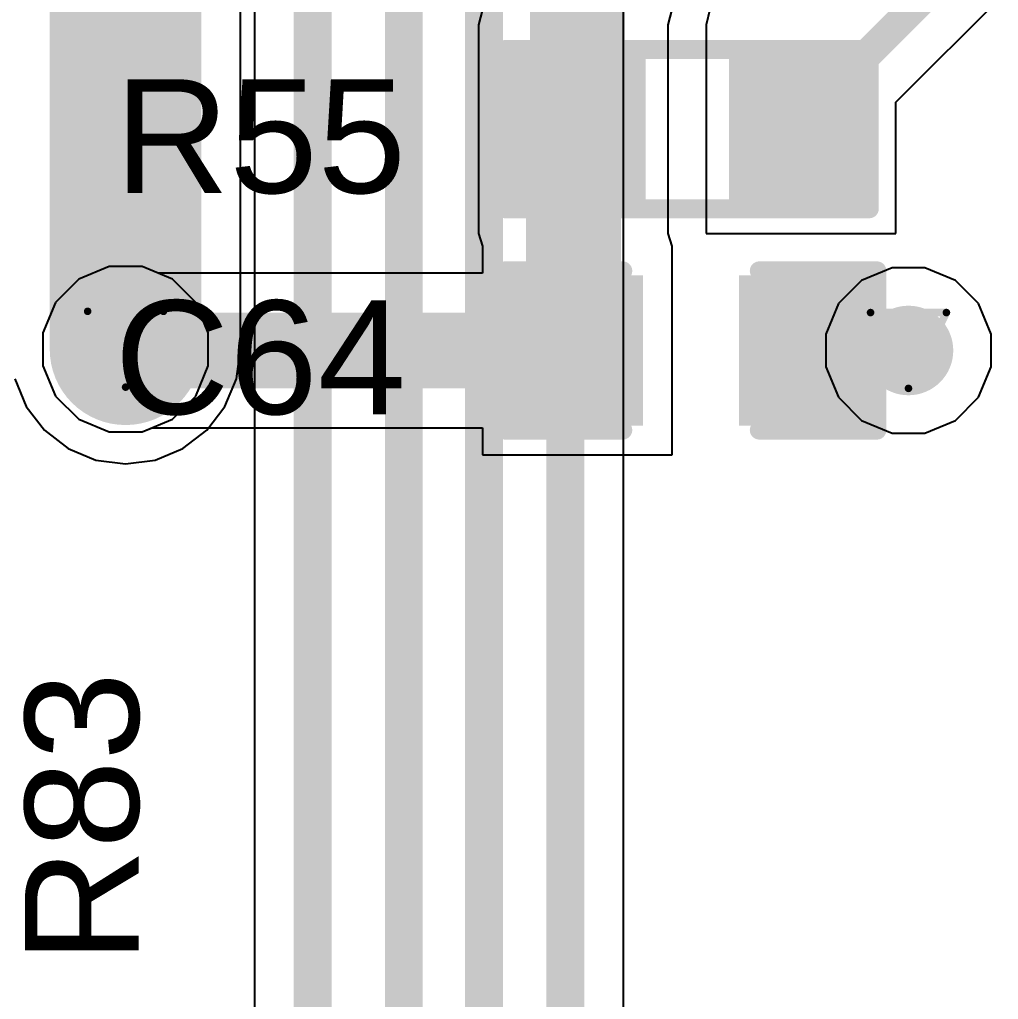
# Model space of a CAD drawing. Header units: inches. Extents: x 0 to 5359, y 0 to 5098.
# Drawn here: x 20.48 to 27.04, y 82.34 to 88.91 of the extents above; entities that cross this region are included whole.
import ezdxf

# ---------------------------------------------------------------- set-up
doc = ezdxf.new("R2010")
doc.units = ezdxf.units.IN
for name, color, linetype in [('Bottom Layer', 5, 'Continuous'), ('Drill Drawing', 1, 'Continuous'), ('Layer 1', 16, 'Continuous'), ('Layer 2', 76, 'Continuous'), ('Top Layer', 1, 'Continuous'), ('Top Overlay', 2, 'Continuous'), ('Top Paste', 8, 'Continuous'), ('Top Solder', 216, 'Continuous'), ('Via Holes', 16, 'Continuous')]:
    doc.layers.add(name, color=color, linetype=linetype)
doc.styles.add('Arial', font='', dxfattribs={"height": 0.2})
doc.styles.get('Arial').set_extended_font_data('Arial')

# ---------------------------------------------------------------- blocks, each defined once
blk = doc.blocks.new('C___0603_16')
at = {"layer": 'Top Layer'}
for points in [[(-0.381, 0.4445), (-0.381, -0.4445), (-1.143, -0.4445), (-1.143, 0.4445)], [(1.143, 0.4445), (1.143, -0.4445), (0.381, -0.4445), (0.381, 0.4445)]]:
    blk.add_hatch(color=1, dxfattribs=at).paths.add_polyline_path(points)
at = {"layer": 'Top Paste'}
for points in [[(-0.381, 0.4445), (-0.381, -0.4445), (-1.143, -0.4445), (-1.143, 0.4445)], [(1.143, 0.4445), (1.143, -0.4445), (0.381, -0.4445), (0.381, 0.4445)]]:
    blk.add_hatch(color=8, dxfattribs=at).paths.add_polyline_path(points)
at = {"layer": 'Top Solder'}
for points in [[(-0.321, 0.5045), (-0.321, -0.5045), (-1.203, -0.5045), (-1.203, 0.5045)], [(1.203, 0.5045), (1.203, -0.5045), (0.321, -0.5045), (0.321, 0.5045)]]:
    blk.add_hatch(color=216, dxfattribs=at).paths.add_polyline_path(points)
at = {"layer": 'Top Overlay'}
for points in [[(-0.4572, 0.5334, 0.127, 0.127, 0), (-1.2446, 0.5334, 0.127, 0.127, 0)], [(-1.2446, 0.5334, 0.127, 0.127, 0), (-1.2446, -0.5334, 0.127, 0.127, 0)], [(1.2446, 0.5334, 0.127, 0.127, 0), (0.4572, 0.5334, 0.127, 0.127, 0)], [(1.2446, 0.5334, 0.127, 0.127, 0), (1.2446, -0.5334, 0.127, 0.127, 0)], [(-0.4572, -0.5334, 0.127, 0.127, 0), (-1.2446, -0.5334, 0.127, 0.127, 0)], [(1.2446, -0.5334, 0.127, 0.127, 0), (0.4572, -0.5334, 0.127, 0.127, 0)]]:
    blk.add_lwpolyline(points, format="xyseb", dxfattribs=at)
for points in [[(-1.2764, 0.5334, 0.0635, 0.0635, 1), (-1.2128, 0.5334, 0.0635, 0.0635, 1)], [(-1.2764, 0.5334, 0.0635, 0.0635, 1), (-1.2128, 0.5334, 0.0635, 0.0635, 1)], [(-0.4889, 0.5334, 0.0635, 0.0635, 1), (-0.4254, 0.5334, 0.0635, 0.0635, 1)], [(0.4254, 0.5334, 0.0635, 0.0635, 1), (0.4889, 0.5334, 0.0635, 0.0635, 1)], [(1.2128, 0.5334, 0.0635, 0.0635, 1), (1.2764, 0.5334, 0.0635, 0.0635, 1)], [(1.2128, 0.5334, 0.0635, 0.0635, 1), (1.2764, 0.5334, 0.0635, 0.0635, 1)], [(-1.2764, -0.5334, 0.0635, 0.0635, 1), (-1.2128, -0.5334, 0.0635, 0.0635, 1)], [(-1.2764, -0.5334, 0.0635, 0.0635, 1), (-1.2128, -0.5334, 0.0635, 0.0635, 1)], [(-0.4889, -0.5334, 0.0635, 0.0635, 1), (-0.4254, -0.5334, 0.0635, 0.0635, 1)], [(0.4254, -0.5334, 0.0635, 0.0635, 1), (0.4889, -0.5334, 0.0635, 0.0635, 1)], [(1.2128, -0.5334, 0.0635, 0.0635, 1), (1.2764, -0.5334, 0.0635, 0.0635, 1)], [(1.2128, -0.5334, 0.0635, 0.0635, 1), (1.2764, -0.5334, 0.0635, 0.0635, 1)]]:
    blk.add_lwpolyline(points, format="xyseb", close=True, dxfattribs=at)
blk = doc.blocks.new('R___0603_120')
at = {"layer": 'Top Layer'}
for points in [[(-0.381, 0.4445), (-0.381, -0.4445), (-1.143, -0.4445), (-1.143, 0.4445)], [(1.143, 0.4445), (1.143, -0.4445), (0.381, -0.4445), (0.381, 0.4445)]]:
    blk.add_hatch(color=1, dxfattribs=at).paths.add_polyline_path(points)
at = {"layer": 'Top Paste'}
for points in [[(-0.381, 0.4445), (-0.381, -0.4445), (-1.143, -0.4445), (-1.143, 0.4445)], [(1.143, 0.4445), (1.143, -0.4445), (0.381, -0.4445), (0.381, 0.4445)]]:
    blk.add_hatch(color=8, dxfattribs=at).paths.add_polyline_path(points)
at = {"layer": 'Top Solder'}
for points in [[(-0.2794, 0.5461), (-0.2794, -0.5461), (-1.2446, -0.5461), (-1.2446, 0.5461)], [(1.2446, 0.5461), (1.2446, -0.5461), (0.2794, -0.5461), (0.2794, 0.5461)]]:
    blk.add_hatch(color=216, dxfattribs=at).paths.add_polyline_path(points)
at = {"layer": 'Top Overlay'}
for points in [[(-1.2192, 0.5334, 0.127, 0.127, 0), (1.2192, 0.5334, 0.127, 0.127, 0)], [(-1.2192, -0.5334, 0.127, 0.127, 0), (-1.2192, 0.5334, 0.127, 0.127, 0)], [(1.2192, -0.5334, 0.127, 0.127, 0), (1.2192, 0.5334, 0.127, 0.127, 0)], [(-1.2192, -0.5334, 0.127, 0.127, 0), (1.2192, -0.5334, 0.127, 0.127, 0)]]:
    blk.add_lwpolyline(points, format="xyseb", dxfattribs=at)
for points in [[(-1.25095, 0.5334, 0.0635, 0.0635, 1), (-1.18745, 0.5334, 0.0635, 0.0635, 1)], [(-1.25095, 0.5334, 0.0635, 0.0635, 1), (-1.18745, 0.5334, 0.0635, 0.0635, 1)], [(1.18745, 0.5334, 0.0635, 0.0635, 1), (1.25095, 0.5334, 0.0635, 0.0635, 1)], [(1.18745, 0.5334, 0.0635, 0.0635, 1), (1.25095, 0.5334, 0.0635, 0.0635, 1)], [(-1.25095, -0.5334, 0.0635, 0.0635, 1), (-1.18745, -0.5334, 0.0635, 0.0635, 1)], [(-1.25095, -0.5334, 0.0635, 0.0635, 1), (-1.18745, -0.5334, 0.0635, 0.0635, 1)], [(1.18745, -0.5334, 0.0635, 0.0635, 1), (1.25095, -0.5334, 0.0635, 0.0635, 1)], [(1.18745, -0.5334, 0.0635, 0.0635, 1), (1.25095, -0.5334, 0.0635, 0.0635, 1)]]:
    blk.add_lwpolyline(points, format="xyseb", close=True, dxfattribs=at)

msp = doc.modelspace()

# ---------------------------------------------------------------- hatches: boundary and pattern name
at = {"layer": 'Bottom Layer'}
h = msp.add_hatch(color=5, dxfattribs=at)
edge = h.paths.add_edge_path()
edge.add_arc((21.1911, 86.7), 0.3, 0, 360)
h = msp.add_hatch(color=5, dxfattribs=at)
edge = h.paths.add_edge_path()
edge.add_arc((26.434, 86.6916), 0.3, 0, 360)
at = {"layer": 'Layer 1'}
h = msp.add_hatch(color=16, dxfattribs=at)
edge = h.paths.add_edge_path()
edge.add_arc((21.1911, 86.7), 0.3, 0, 360)
h = msp.add_hatch(color=16, dxfattribs=at)
edge = h.paths.add_edge_path()
edge.add_arc((26.434, 86.6916), 0.3, 0, 360)
at = {"layer": 'Layer 2'}
h = msp.add_hatch(color=76, dxfattribs=at)
edge = h.paths.add_edge_path()
edge.add_arc((21.1911, 86.7), 0.3, 0, 360)
h = msp.add_hatch(color=76, dxfattribs=at)
edge = h.paths.add_edge_path()
edge.add_arc((26.434, 86.6916), 0.3, 0, 360)
at = {"layer": 'Top Layer'}
h = msp.add_hatch(color=1, dxfattribs=at)
edge = h.paths.add_edge_path()
edge.add_arc((21.1911, 86.7), 0.3, 0, 360)
h = msp.add_hatch(color=1, dxfattribs=at)
edge = h.paths.add_edge_path()
edge.add_arc((26.434, 86.6916), 0.3, 0, 360)
at = {"layer": 'Via Holes'}
h = msp.add_hatch(color=7, dxfattribs=at)
edge = h.paths.add_edge_path()
edge.add_arc((21.1911, 86.7), 0.15, 0, 360)
h = msp.add_hatch(color=7, dxfattribs=at)
edge = h.paths.add_edge_path()
edge.add_arc((26.434, 86.6916), 0.15, 0, 360)

# ---------------------------------------------------------------- linework, layer by layer
at = {"layer": 'Bottom Layer'}
for p, q in [((22.055, 107.8967), (22.055, 82.2775)), ((24.5248, 76.6509), (24.5248, 107.8119)), ((21.0809, 87.254), (20.8773, 87.1697)), ((21.3013, 87.254), (21.0809, 87.254)), ((21.505, 87.1697), (21.3013, 87.254)), ((20.8773, 87.1697), (20.7215, 87.0139)), ((21.6608, 87.0139), (21.505, 87.1697)), ((20.7215, 87.0139), (20.6371, 86.8102)), ((21.7451, 86.8102), (21.6608, 87.0139)), ((20.6371, 86.8102), (20.6371, 86.5898)), ((21.7451, 86.5898), (21.7451, 86.8102)), ((20.6371, 86.5898), (20.7215, 86.3862)), ((21.6608, 86.3862), (21.7451, 86.5898)), ((20.7215, 86.3862), (20.8773, 86.2304)), ((21.505, 86.2304), (21.6608, 86.3862)), ((20.8773, 86.2304), (21.0809, 86.146)), ((21.3013, 86.146), (21.505, 86.2304)), ((21.0809, 86.146), (21.3013, 86.146))]:
    msp.add_line(p, q, dxfattribs=at)
for points in [[(23.0544, 72.7075, 0.254, 0.254, 0), (23.0544, 108.2187, 0.254, 0.254, 0)], [(23.5916, 60.7238, 0.254, 0.254, 0), (23.5916, 108.1339, 0.254, 0.254, 0)], [(22.4435, 73.2032, 0.254, 0.254, 0), (22.4435, 107.8967, 0.254, 0.254, 0)], [(24.1364, 76.6508, 0.254, 0.254, 0), (24.1364, 107.8119, 0.254, 0.254, 0)]]:
    msp.add_lwpolyline(points, format="xyseb", dxfattribs=at)
at = {"layer": 'Drill Drawing'}
for points in [[(20.9371, 86.954, 0.0508, 0.0508, 0), (21.4451, 86.954, 0.0508, 0.0508, 0)], [(20.9371, 86.954, 0.0508, 0.0508, 0), (21.1911, 86.446, 0.0508, 0.0508, 0)], [(21.1911, 86.446, 0.0508, 0.0508, 0), (21.4451, 86.954, 0.0508, 0.0508, 0)], [(26.18, 86.9456, 0.0508, 0.0508, 0), (26.688, 86.9456, 0.0508, 0.0508, 0)], [(26.18, 86.9456, 0.0508, 0.0508, 0), (26.434, 86.4376, 0.0508, 0.0508, 0)], [(26.434, 86.4376, 0.0508, 0.0508, 0), (26.688, 86.9456, 0.0508, 0.0508, 0)]]:
    msp.add_lwpolyline(points, format="xyseb", dxfattribs=at)
for points in [[(20.9244, 86.954, 0.0254, 0.0254, 1), (20.9498, 86.954, 0.0254, 0.0254, 1)], [(20.9244, 86.954, 0.0254, 0.0254, 1), (20.9498, 86.954, 0.0254, 0.0254, 1)], [(21.4324, 86.954, 0.0254, 0.0254, 1), (21.4578, 86.954, 0.0254, 0.0254, 1)], [(21.4324, 86.954, 0.0254, 0.0254, 1), (21.4578, 86.954, 0.0254, 0.0254, 1)], [(26.1673, 86.9456, 0.0254, 0.0254, 1), (26.1927, 86.9456, 0.0254, 0.0254, 1)], [(26.1673, 86.9456, 0.0254, 0.0254, 1), (26.1927, 86.9456, 0.0254, 0.0254, 1)], [(26.6753, 86.9456, 0.0254, 0.0254, 1), (26.7007, 86.9456, 0.0254, 0.0254, 1)], [(26.6753, 86.9456, 0.0254, 0.0254, 1), (26.7007, 86.9456, 0.0254, 0.0254, 1)], [(21.1784, 86.446, 0.0254, 0.0254, 1), (21.2038, 86.446, 0.0254, 0.0254, 1)], [(21.1784, 86.446, 0.0254, 0.0254, 1), (21.2038, 86.446, 0.0254, 0.0254, 1)], [(26.4213, 86.4376, 0.0254, 0.0254, 1), (26.4467, 86.4376, 0.0254, 0.0254, 1)], [(26.4213, 86.4376, 0.0254, 0.0254, 1), (26.4467, 86.4376, 0.0254, 0.0254, 1)]]:
    msp.add_lwpolyline(points, format="xyseb", close=True, dxfattribs=at)
at = {"layer": 'Layer 1'}
for p, q in [((21.0809, 87.254), (20.8773, 87.1697)), ((21.3013, 87.254), (21.0809, 87.254)), ((21.505, 87.1697), (21.3013, 87.254)), ((20.8773, 87.1697), (20.7215, 87.0139)), ((21.6608, 87.0139), (21.505, 87.1697)), ((20.7215, 87.0139), (20.6371, 86.8102)), ((21.7451, 86.8102), (21.6608, 87.0139)), ((20.6371, 86.8102), (20.6371, 86.5898)), ((21.7451, 86.5898), (21.7451, 86.8102)), ((20.6371, 86.5898), (20.7215, 86.3862)), ((21.6608, 86.3862), (21.7451, 86.5898)), ((20.7215, 86.3862), (20.8773, 86.2304)), ((21.505, 86.2304), (21.6608, 86.3862)), ((20.8773, 86.2304), (21.0809, 86.146)), ((21.3013, 86.146), (21.505, 86.2304)), ((21.0809, 86.146), (21.3013, 86.146))]:
    msp.add_line(p, q, dxfattribs=at)
at = {"layer": 'Layer 2'}
for p, q in [((21.9597, 86.7), (21.9597, 89.9978)), ((26.3238, 87.2456), (26.1201, 87.1613)), ((26.5442, 87.2456), (26.3238, 87.2456)), ((26.7478, 87.1613), (26.5442, 87.2456)), ((26.1201, 87.1613), (25.9643, 87.0054)), ((26.9036, 87.0054), (26.7478, 87.1613)), ((25.9643, 87.0054), (25.88, 86.8018)), ((26.988, 86.8018), (26.9036, 87.0054)), ((25.88, 86.8018), (25.88, 86.5814)), ((26.988, 86.5814), (26.988, 86.8018)), ((21.9335, 86.5011), (21.9597, 86.7)), ((25.88, 86.5814), (25.9643, 86.3778)), ((26.9036, 86.3778), (26.988, 86.5814)), ((20.4488, 86.5011), (20.5255, 86.3158)), ((21.8567, 86.3158), (21.9335, 86.5011)), ((25.9643, 86.3778), (26.1201, 86.2219)), ((26.7478, 86.2219), (26.9036, 86.3778)), ((20.5255, 86.3158), (20.6477, 86.1566)), ((21.7346, 86.1566), (21.8567, 86.3158)), ((26.1201, 86.2219), (26.3238, 86.1376)), ((26.5442, 86.1376), (26.7478, 86.2219)), ((20.6477, 86.1566), (20.8069, 86.0344)), ((21.5754, 86.0344), (21.7346, 86.1566)), ((26.3238, 86.1376), (26.5442, 86.1376)), ((20.8069, 86.0344), (20.9922, 85.9577)), ((21.3901, 85.9577), (21.5754, 86.0344)), ((20.9922, 85.9577), (21.1911, 85.9315)), ((21.1911, 85.9315), (21.3901, 85.9577))]:
    msp.add_line(p, q, dxfattribs=at)
msp.add_lwpolyline([(21.1911, 86.7, 1.016, 1.016, 0), (21.1911, 89.9978, 1.016, 1.016, 0)], format="xyseb", dxfattribs=at)
msp.add_lwpolyline([(20.9371, 86.7, 0.508, 0.508, 1), (21.4451, 86.7, 0.508, 0.508, 1)], format="xyseb", close=True, dxfattribs=at)
at = {"layer": 'Top Layer'}
for p, q in [((26.3494, 88.3551), (27.1455, 89.1513)), ((23.5808, 88.9761), (23.5554, 88.8731)), ((24.8254, 88.8731), (24.8508, 88.9761)), ((25.1048, 88.9761), (25.0794, 88.8731)), ((23.5554, 88.8731), (23.5554, 88.8731)), ((23.5554, 88.8731), (23.5554, 88.8089)), ((24.8254, 87.4762), (24.8254, 88.8731)), ((24.8254, 88.8731), (24.8254, 88.8731)), ((25.0794, 88.8731), (25.0794, 88.8731)), ((25.0794, 88.8731), (25.0794, 88.8089)), ((23.5554, 88.8089), (23.5554, 87.5574)), ((25.0794, 88.8089), (25.0794, 87.4761)), ((26.3494, 87.4761), (26.3494, 88.3551)), ((23.5554, 87.5574), (23.5554, 87.4761)), ((23.5554, 87.4761), (23.5554, 87.4761)), ((23.5554, 87.4761), (23.5808, 87.3901)), ((24.8254, 87.4761), (24.8254, 87.4762)), ((24.8508, 87.3901), (24.8254, 87.4761)), ((25.0794, 87.4761), (26.3494, 87.4761)), ((23.5808, 87.3901), (23.5808, 87.3901)), ((23.5808, 87.3901), (23.5808, 87.2096)), ((24.8508, 87.3089), (24.8508, 87.3901)), ((24.8508, 87.3901), (24.8508, 87.3901)), ((21.0809, 87.254), (20.8773, 87.1697)), ((21.3013, 87.254), (21.0809, 87.254)), ((21.4088, 87.2096), (21.3013, 87.254)), ((24.8508, 85.9931), (24.8508, 87.3089)), ((23.5808, 87.2096), (21.4088, 87.2096)), ((20.8773, 87.1697), (20.7215, 87.0139)), ((20.7215, 87.0139), (20.6371, 86.8102)), ((20.6371, 86.8102), (20.6371, 86.5898)), ((20.6371, 86.5898), (20.7215, 86.3862)), ((20.7215, 86.3862), (20.8773, 86.2304)), ((20.8773, 86.2304), (21.0809, 86.146)), ((21.0809, 86.146), (21.3013, 86.146)), ((21.3013, 86.146), (21.368, 86.1736)), ((21.368, 86.1736), (23.5808, 86.1736)), ((23.5808, 86.1736), (23.5808, 85.9931)), ((23.5808, 85.9931), (24.8508, 85.9931))]:
    msp.add_line(p, q, dxfattribs=at)
for points in [[(24.2158, 88.1746, 0.635, 0.635, 0), (24.2158, 89.6746, 0.635, 0.635, 0)], [(25.999, 88.5175, 0.2032, 0.2032, 0), (26.8891, 89.4077, 0.2032, 0.2032, 0)], [(25.7144, 88.2381, 0.2032, 0.2032, 0), (25.9938, 88.5175, 0.2032, 0.2032, 0)], [(25.9938, 88.5175, 0.2032, 0.2032, 0), (25.999, 88.5175, 0.2032, 0.2032, 0)], [(24.1904, 86.717, 0.635, 0.635, 0), (24.1904, 88.1746, 0.635, 0.635, 0)], [(25.7144, 88.1746, 0.2032, 0.2032, 0), (25.7144, 88.2381, 0.2032, 0.2032, 0)], [(21.1911, 86.6916, 0.508, 0.508, 0), (24.2158, 86.6916, 0.508, 0.508, 0)], [(25.7398, 86.6916, 0.508, 0.508, 0), (26.434, 86.6916, 0.508, 0.508, 0)]]:
    msp.add_lwpolyline(points, format="xyseb", dxfattribs=at)
for points in [[(25.943, 88.5175, 0.1016, 0.1016, 1), (26.0446, 88.5175, 0.1016, 0.1016, 1)], [(25.943, 88.5175, 0.1016, 0.1016, 1), (26.0446, 88.5175, 0.1016, 0.1016, 1)], [(25.9482, 88.5175, 0.1016, 0.1016, 1), (26.0498, 88.5175, 0.1016, 0.1016, 1)], [(25.9482, 88.5175, 0.1016, 0.1016, 1), (26.0498, 88.5175, 0.1016, 0.1016, 1)], [(24.0316, 88.1746, 0.3175, 0.3175, 1), (24.3491, 88.1746, 0.3175, 0.3175, 1)], [(24.057, 88.1746, 0.3175, 0.3175, 1), (24.3745, 88.1746, 0.3175, 0.3175, 1)], [(25.6636, 88.2381, 0.1016, 0.1016, 1), (25.7652, 88.2381, 0.1016, 0.1016, 1)], [(25.6636, 88.2381, 0.1016, 0.1016, 1), (25.7652, 88.2381, 0.1016, 0.1016, 1)], [(25.6636, 88.1746, 0.1016, 0.1016, 1), (25.7652, 88.1746, 0.1016, 0.1016, 1)], [(24.0316, 86.717, 0.3175, 0.3175, 1), (24.3491, 86.717, 0.3175, 0.3175, 1)], [(21.0641, 86.6916, 0.254, 0.254, 1), (21.3181, 86.6916, 0.254, 0.254, 1)], [(24.0888, 86.6916, 0.254, 0.254, 1), (24.3428, 86.6916, 0.254, 0.254, 1)], [(25.6128, 86.6916, 0.254, 0.254, 1), (25.8668, 86.6916, 0.254, 0.254, 1)], [(26.307, 86.6916, 0.254, 0.254, 1), (26.561, 86.6916, 0.254, 0.254, 1)]]:
    msp.add_lwpolyline(points, format="xyseb", close=True, dxfattribs=at)

# ---------------------------------------------------------------- block references
msp.add_blockref('R___0603_120', (24.9524, 88.1746))
at = {"rotation": 180}
msp.add_blockref('C___0603_16', (24.9778, 86.6916), dxfattribs=at)

# ---------------------------------------------------------------- texts
at = {"layer": 'Top Overlay', "style": 'Arial'}
for s, p in [('R55', (21.117, 87.7465)), ('C64', (21.117, 86.2649))]:
    msp.add_text(s, height=0.762, dxfattribs=at).set_placement(p)
msp.add_text('R83', height=0.762, rotation=90, dxfattribs=at).set_placement((21.279, 82.5848))

doc.saveas('drawing.dxf')
